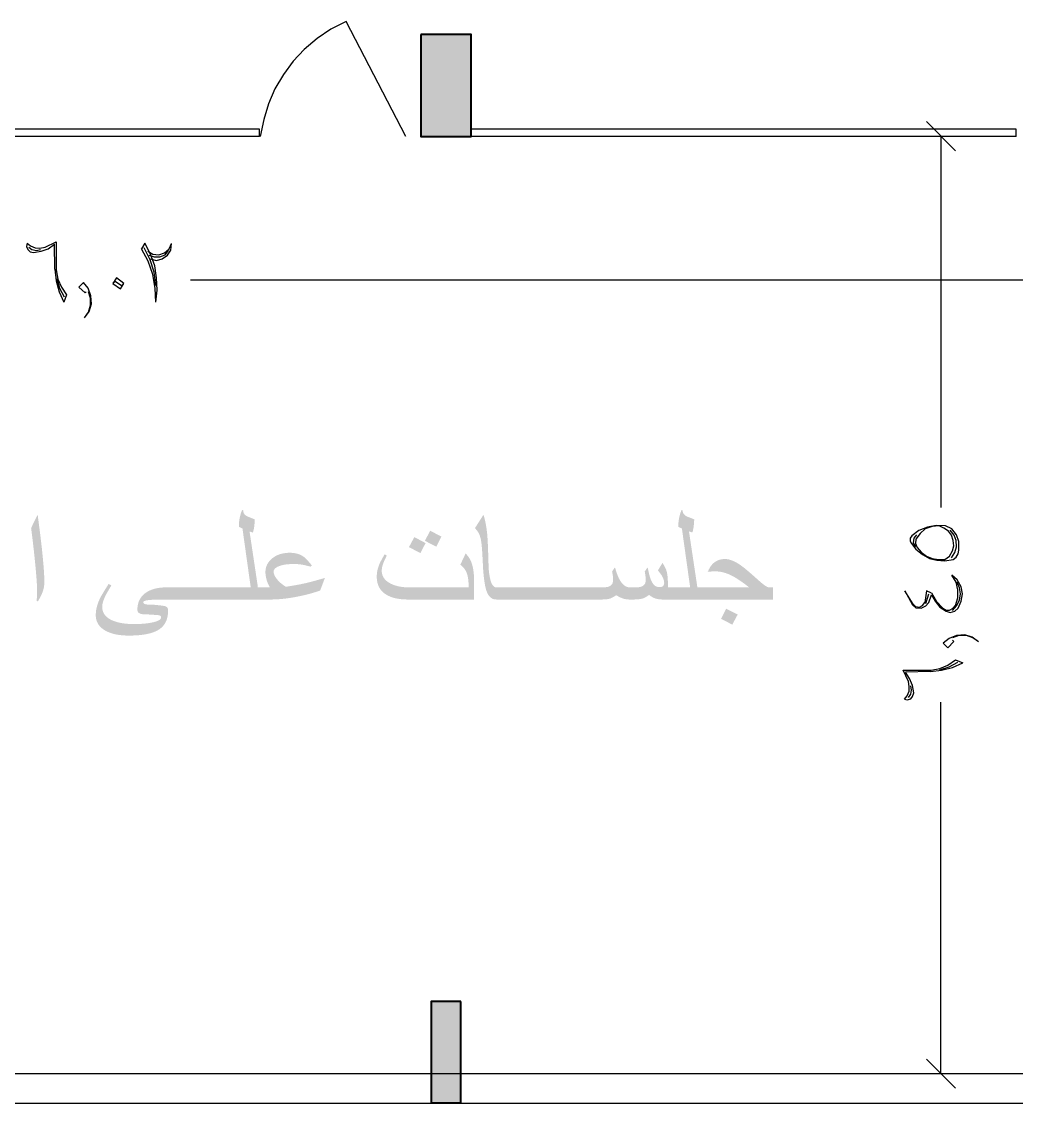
# Model space of a CAD drawing. Header units: metres. Extents: x -24.2 to 51.5, y -28.6 to 30.1.
# Drawn here: x 37.58 to 44.42, y -0.2 to 7.24 of the extents above; entities that cross this region are included whole.
import ezdxf

# ---------------------------------------------------------------- set-up
doc = ezdxf.new("R2010")
doc.units = ezdxf.units.M
for name, color, linetype in [('UF-BLACK', 250, 'Continuous'), ('UF-CYAN', 4, 'Continuous'), ('UF-DIMS', 250, 'Continuous'), ('UF-RED', 1, 'Continuous'), ('UF-SOLID-BLACK', 250, 'Continuous'), ('UF-TEXT-PDF', 6, 'Continuous')]:
    doc.layers.add(name, color=color, linetype=linetype)

msp = doc.modelspace()

# ---------------------------------------------------------------- hatches: boundary and pattern name
at = {"layer": 'UF-SOLID-BLACK', "true_color": 0x000000}
h = msp.add_hatch(color=250, dxfattribs=at)
h.dxf.hatch_style = 1
h.paths.add_polyline_path([(40.3246, 6.4486), (40.3246, 7.1543), (40.6755, 7.1543), (40.6755, 6.4486)])
h = msp.add_hatch(color=250, dxfattribs=at)
h.dxf.hatch_style = 1
h.paths.add_polyline_path([(40.3964, -0.1977), (40.3964, 0.504), (40.6037, 0.504), (40.6037, -0.1977)])
at = {"layer": 'UF-TEXT-PDF', "true_color": 0xff00ff}
for points in [[(39.203, 3.2636), (38.9674, 3.2636), (38.9674, 3.3466), (39.1549, 3.3466), (39.0981, 3.7518), (39.0733, 3.7636), (39.0734, 3.7728), (39.0738, 3.7819), (39.0744, 3.7909), (39.0752, 3.7997), (39.0762, 3.8083), (39.0775, 3.8167), (39.079, 3.825), (39.0811, 3.8345), (39.0835, 3.844), (39.0862, 3.8533), (39.0892, 3.8625), (39.0925, 3.8717), (39.0962, 3.8808), (39.1034, 3.8755), (39.1042, 3.8667), (39.1068, 3.8586), (39.1111, 3.8513), (39.1171, 3.8448), (39.1249, 3.839), (39.1344, 3.834), (39.1423, 3.8308), (39.1503, 3.8277), (39.1583, 3.8245), (39.1664, 3.8213), (39.1744, 3.8181), (39.1825, 3.8149), (39.1824, 3.807), (39.1821, 3.7988), (39.1816, 3.7905), (39.1808, 3.782), (39.1799, 3.7733), (39.1787, 3.7644), (39.1771, 3.7542), (39.1754, 3.7451), (39.1736, 3.7371), (39.1717, 3.7301), (39.1697, 3.7243), (39.1468, 3.732), (39.203, 3.3571)], [(42.2248, 3.2636), (41.9892, 3.2636), (41.9892, 3.3466), (42.1766, 3.3466), (42.1198, 3.7518), (42.095, 3.7636), (42.0952, 3.7728), (42.0955, 3.7819), (42.0961, 3.7909), (42.0969, 3.7997), (42.098, 3.8083), (42.0993, 3.8167), (42.1008, 3.825), (42.1028, 3.8345), (42.1052, 3.844), (42.1079, 3.8533), (42.1109, 3.8625), (42.1143, 3.8717), (42.1179, 3.8808), (42.1251, 3.8755), (42.126, 3.8667), (42.1285, 3.8586), (42.1328, 3.8513), (42.1389, 3.8448), (42.1466, 3.839), (42.1561, 3.834), (42.1641, 3.8308), (42.1721, 3.8277), (42.1801, 3.8245), (42.1881, 3.8213), (42.1962, 3.8181), (42.2043, 3.8149), (42.2042, 3.807), (42.2038, 3.7988), (42.2033, 3.7905), (42.2026, 3.782), (42.2016, 3.7733), (42.2005, 3.7644), (42.1989, 3.7542), (42.1972, 3.7451), (42.1954, 3.7371), (42.1934, 3.7301), (42.1914, 3.7243), (42.1685, 3.732), (42.2248, 3.3571)], [(37.7359, 3.3847), (37.7357, 3.3752), (37.735, 3.3658), (37.734, 3.3564), (37.7325, 3.3472), (37.7305, 3.338), (37.7281, 3.3288), (37.7253, 3.3198), (37.7221, 3.3108), (37.7197, 3.3049), (37.7166, 3.2981), (37.7129, 3.2903), (37.7085, 3.2817), (37.7033, 3.2721), (37.6976, 3.2616), (37.6911, 3.2502), (37.6825, 3.255), (37.6832, 3.2622), (37.6839, 3.2699), (37.6845, 3.2781), (37.6851, 3.2869), (37.6858, 3.2977), (37.6862, 3.3058), (37.6863, 3.3112), (37.6863, 3.3185), (37.6861, 3.3262), (37.6859, 3.3343), (37.6857, 3.3427), (37.6853, 3.3516), (37.6849, 3.3609), (37.6843, 3.3706), (37.6837, 3.3807), (37.6831, 3.3912), (37.6823, 3.4021), (37.6815, 3.4134), (37.6805, 3.4251), (37.6795, 3.4371), (37.6784, 3.4496), (37.6776, 3.459), (37.6767, 3.4684), (37.6759, 3.4779), (37.675, 3.4874), (37.6741, 3.497), (37.6732, 3.5066), (37.6722, 3.5162), (37.6713, 3.5259), (37.6703, 3.5356), (37.6693, 3.5454), (37.6683, 3.5552), (37.6673, 3.565), (37.6662, 3.5749), (37.6652, 3.5849), (37.6641, 3.5949), (37.663, 3.6049), (37.6619, 3.615), (37.6607, 3.6251), (37.6596, 3.6353), (37.6586, 3.6443), (37.6575, 3.6533), (37.6564, 3.6624), (37.6554, 3.6715), (37.6543, 3.6807), (37.6531, 3.6899), (37.652, 3.6991), (37.6508, 3.7083), (37.6497, 3.7175), (37.6485, 3.7268), (37.6473, 3.7361), (37.6461, 3.7455), (37.6448, 3.7549), (37.6481, 3.762), (37.6515, 3.7693), (37.655, 3.7768), (37.6587, 3.7845), (37.6625, 3.7923), (37.6665, 3.8004), (37.6705, 3.8085), (37.6745, 3.8164), (37.6784, 3.8241), (37.6822, 3.8317), (37.686, 3.8392), (37.6896, 3.8464), (37.6906, 3.8395), (37.6916, 3.8322), (37.6927, 3.8246), (37.6937, 3.8167), (37.6948, 3.8085), (37.6959, 3.8), (37.6971, 3.7912), (37.6983, 3.782), (37.6995, 3.7726), (37.7008, 3.7628), (37.7021, 3.7527), (37.7034, 3.7423), (37.7047, 3.7316), (37.7061, 3.7206), (37.7075, 3.7093), (37.709, 3.6976), (37.7102, 3.6872), (37.7115, 3.6769), (37.7127, 3.6667), (37.7139, 3.6566), (37.7151, 3.6466), (37.7162, 3.6367), (37.7173, 3.627), (37.7184, 3.6173), (37.7194, 3.6078), (37.7204, 3.5984), (37.7214, 3.5891), (37.7223, 3.58), (37.7232, 3.5709), (37.7241, 3.562), (37.725, 3.5531), (37.7258, 3.5444), (37.7266, 3.5358), (37.7273, 3.5273), (37.7284, 3.515), (37.7295, 3.503), (37.7304, 3.4914), (37.7313, 3.4803), (37.7321, 3.4695), (37.7328, 3.4592), (37.7335, 3.4493), (37.734, 3.4398), (37.7345, 3.4307), (37.735, 3.422), (37.7353, 3.4137), (37.7356, 3.4059), (37.7358, 3.3984), (37.7359, 3.3914)], [(40.9115, 3.2636), (40.8448, 3.2636), (40.8358, 3.2641), (40.8273, 3.2657), (40.8193, 3.2684), (40.8119, 3.2721), (40.805, 3.277), (40.7986, 3.2828), (40.7928, 3.2898), (40.7886, 3.2959), (40.7847, 3.3026), (40.7811, 3.3101), (40.7777, 3.3183), (40.7746, 3.3271), (40.7717, 3.3367), (40.7691, 3.347), (40.7668, 3.3579), (40.7653, 3.3656), (40.764, 3.3736), (40.7626, 3.3819), (40.7614, 3.3904), (40.7601, 3.3993), (40.759, 3.4084), (40.7579, 3.4179), (40.7568, 3.4276), (40.7558, 3.4376), (40.7549, 3.4479), (40.754, 3.4585), (40.7532, 3.4694), (40.7527, 3.4784), (40.7522, 3.4875), (40.7517, 3.4965), (40.7513, 3.5056), (40.7508, 3.5148), (40.7503, 3.524), (40.7498, 3.5332), (40.7493, 3.5425), (40.7488, 3.5518), (40.7483, 3.5612), (40.7477, 3.5705), (40.7472, 3.58), (40.7465, 3.5922), (40.7458, 3.6038), (40.745, 3.6147), (40.7441, 3.625), (40.7432, 3.6345), (40.7423, 3.6434), (40.7413, 3.6516), (40.7402, 3.6591), (40.7391, 3.666), (40.7374, 3.6755), (40.7354, 3.6843), (40.7332, 3.6926), (40.7309, 3.7003), (40.7283, 3.7074), (40.7255, 3.7139), (40.7218, 3.7213), (40.7176, 3.7285), (40.713, 3.7353), (40.7079, 3.7418), (40.7024, 3.748), (40.6964, 3.7539), (40.7551, 3.8464), (40.7577, 3.8381), (40.7602, 3.8296), (40.7626, 3.8209), (40.7648, 3.8119), (40.767, 3.8027), (40.769, 3.7933), (40.771, 3.7837), (40.7728, 3.7738), (40.7745, 3.7637), (40.7761, 3.7533), (40.7776, 3.7427), (40.7789, 3.732), (40.7802, 3.7209), (40.7813, 3.7097), (40.7817, 3.7053), (40.7821, 3.7005), (40.7825, 3.6952), (40.7829, 3.6894), (40.7833, 3.6832), (40.7837, 3.6764), (40.7841, 3.6693), (40.7845, 3.6616), (40.7849, 3.6535), (40.7853, 3.6449), (40.7857, 3.6358), (40.7861, 3.6263), (40.7865, 3.6163), (40.7869, 3.6058), (40.7873, 3.5949), (40.7877, 3.5835), (40.7881, 3.5716), (40.7885, 3.5592), (40.7889, 3.5464), (40.7893, 3.5331), (40.7897, 3.5193), (40.7901, 3.5051), (40.7905, 3.4904), (40.7909, 3.4752), (40.7924, 3.4615), (40.7939, 3.4487), (40.7956, 3.4366), (40.7974, 3.4255), (40.7994, 3.4151), (40.8014, 3.4057), (40.8035, 3.397), (40.8057, 3.3892), (40.808, 3.3823), (40.8105, 3.3762), (40.813, 3.371), (40.8157, 3.3666), (40.8225, 3.3578), (40.8296, 3.3516), (40.837, 3.3478), (40.8448, 3.3466), (40.9115, 3.3466)], [(40.466, 3.6965), (40.4307, 3.627), (40.3525, 3.6673), (40.3888, 3.7367)], [(40.3573, 3.6516), (40.3215, 3.5831), (40.2428, 3.6239), (40.28, 3.6928)], [(39.6652, 3.4124), (39.6323, 3.3256), (39.6243, 3.3227), (39.6161, 3.3199), (39.6077, 3.3171), (39.5992, 3.3143), (39.5906, 3.3117), (39.5818, 3.309), (39.5729, 3.3064), (39.5638, 3.3039), (39.5547, 3.3014), (39.5453, 3.299), (39.5359, 3.2966), (39.5262, 3.2943), (39.5165, 3.292), (39.5066, 3.2898), (39.4966, 3.2877), (39.4864, 3.2855), (39.4761, 3.2835), (39.4656, 3.2815), (39.4552, 3.2795), (39.4448, 3.2777), (39.4345, 3.276), (39.4243, 3.2744), (39.4142, 3.2729), (39.4042, 3.2715), (39.3943, 3.2703), (39.3845, 3.2691), (39.3747, 3.2681), (39.3651, 3.2671), (39.3555, 3.2663), (39.3461, 3.2656), (39.3367, 3.265), (39.3275, 3.2645), (39.3183, 3.2641), (39.3092, 3.2638), (39.3002, 3.2636), (39.2913, 3.2636), (39.1726, 3.2636), (39.1726, 3.3466), (39.287, 3.3466), (39.2826, 3.3542), (39.2784, 3.3622), (39.2745, 3.3705), (39.2709, 3.3791), (39.2676, 3.3881), (39.2646, 3.3974), (39.262, 3.4068), (39.2598, 3.4161), (39.2582, 3.4253), (39.257, 3.4345), (39.2563, 3.4435), (39.256, 3.4525), (39.2563, 3.4617), (39.2573, 3.4707), (39.259, 3.4795), (39.2612, 3.488), (39.2642, 3.4962), (39.2678, 3.5042), (39.272, 3.512), (39.2769, 3.5194), (39.2824, 3.5267), (39.2886, 3.5337), (39.2955, 3.5404), (39.303, 3.5469), (39.3098, 3.5522), (39.317, 3.557), (39.3244, 3.5615), (39.332, 3.5656), (39.34, 3.5693), (39.3482, 3.5726), (39.3567, 3.5755), (39.3655, 3.578), (39.3745, 3.5802), (39.3839, 3.5819), (39.3935, 3.5833), (39.4033, 3.5843), (39.4135, 3.5849), (39.4239, 3.5851), (39.4344, 3.5848), (39.4446, 3.5841), (39.4544, 3.5829), (39.4639, 3.5813), (39.473, 3.5791), (39.4818, 3.5765), (39.4903, 3.5735), (39.4984, 3.5699), (39.5062, 3.5659), (39.5136, 3.5614), (39.5207, 3.5564), (39.5246, 3.5534), (39.529, 3.5494), (39.534, 3.5446), (39.5396, 3.539), (39.5457, 3.5324), (39.5523, 3.5251), (39.5595, 3.5168), (39.5673, 3.5077), (39.5756, 3.4978), (39.5665, 3.4897), (39.5573, 3.4922), (39.5483, 3.4945), (39.5395, 3.4966), (39.5311, 3.4985), (39.5229, 3.5003), (39.515, 3.5019), (39.5074, 3.5033), (39.4986, 3.5046), (39.4897, 3.5058), (39.4807, 3.5067), (39.4716, 3.5073), (39.4623, 3.5077), (39.453, 3.5078), (39.4413, 3.5077), (39.43, 3.5073), (39.4192, 3.5067), (39.4089, 3.5059), (39.399, 3.5048), (39.3896, 3.5035), (39.3807, 3.5019), (39.3723, 3.5001), (39.3643, 3.498), (39.3568, 3.4958), (39.3497, 3.4932), (39.3398, 3.4889), (39.3314, 3.4842), (39.3245, 3.4791), (39.3192, 3.4736), (39.3154, 3.4677), (39.3131, 3.4615), (39.3123, 3.4548), (39.313, 3.4469), (39.3149, 3.4387), (39.3182, 3.4301), (39.3228, 3.4212), (39.3287, 3.4121), (39.3359, 3.4026), (39.3413, 3.3963), (39.3471, 3.3901), (39.3532, 3.3841), (39.3596, 3.3782), (39.3663, 3.3725), (39.3734, 3.367), (39.3809, 3.3616), (39.3886, 3.3564), (39.3967, 3.3513), (39.4078, 3.353), (39.4185, 3.3547), (39.429, 3.3564), (39.4391, 3.3581), (39.449, 3.3598), (39.4586, 3.3614), (39.4679, 3.3631), (39.4769, 3.3647), (39.4857, 3.3664), (39.4941, 3.368), (39.5023, 3.3696), (39.5101, 3.3713), (39.5177, 3.3729), (39.525, 3.3745), (39.5319, 3.376), (39.5391, 3.3777), (39.5467, 3.3796), (39.5546, 3.3816), (39.5629, 3.3837), (39.5715, 3.3859), (39.5805, 3.3883), (39.5898, 3.3908), (39.5995, 3.3935), (39.6096, 3.3963), (39.62, 3.3993), (39.6308, 3.4023), (39.6419, 3.4055), (39.6534, 3.4089)], [(40.6907, 3.2636), (40.2357, 3.2636), (40.2244, 3.2637), (40.2133, 3.2641), (40.2026, 3.2647), (40.1922, 3.2656), (40.1821, 3.2667), (40.1722, 3.2681), (40.1626, 3.2697), (40.1534, 3.2716), (40.1444, 3.2737), (40.1357, 3.276), (40.1273, 3.2787), (40.1192, 3.2815), (40.1114, 3.2846), (40.1039, 3.288), (40.0966, 3.2916), (40.0897, 3.2955), (40.0814, 3.3007), (40.0737, 3.3062), (40.0665, 3.3121), (40.0599, 3.3183), (40.0537, 3.3249), (40.0481, 3.3319), (40.0431, 3.3392), (40.0386, 3.3468), (40.0346, 3.3548), (40.0311, 3.3632), (40.0282, 3.3719), (40.0258, 3.3809), (40.0239, 3.3904), (40.0226, 3.4001), (40.0218, 3.4103), (40.0215, 3.4207), (40.0217, 3.4296), (40.0223, 3.4385), (40.0233, 3.4475), (40.0247, 3.4565), (40.0265, 3.4655), (40.0287, 3.4746), (40.0313, 3.4837), (40.0343, 3.4928), (40.0377, 3.502), (40.0415, 3.5112), (40.0436, 3.5159), (40.0464, 3.5214), (40.0497, 3.5279), (40.0537, 3.5354), (40.0583, 3.5438), (40.0635, 3.5531), (40.0694, 3.5634), (40.0759, 3.5746), (40.0902, 3.5655), (40.086, 3.5567), (40.0819, 3.548), (40.0778, 3.5392), (40.0737, 3.5305), (40.0697, 3.5217), (40.066, 3.5122), (40.0629, 3.503), (40.0604, 3.4941), (40.0584, 3.4854), (40.057, 3.4771), (40.0561, 3.469), (40.0558, 3.4613), (40.0563, 3.4521), (40.0575, 3.4432), (40.0595, 3.4348), (40.0624, 3.4266), (40.0661, 3.4188), (40.0706, 3.4114), (40.076, 3.4043), (40.0821, 3.3976), (40.0891, 3.3912), (40.0969, 3.3852), (40.1055, 3.3795), (40.115, 3.3742), (40.1227, 3.3704), (40.1307, 3.3669), (40.139, 3.3636), (40.1475, 3.3607), (40.1564, 3.358), (40.1655, 3.3556), (40.175, 3.3535), (40.1847, 3.3516), (40.1947, 3.3501), (40.205, 3.3488), (40.2156, 3.3478), (40.2264, 3.3471), (40.2376, 3.3467), (40.249, 3.3466), (40.653, 3.3466), (40.653, 3.3594), (40.6528, 3.3709), (40.6524, 3.382), (40.6516, 3.3926), (40.6505, 3.4027), (40.649, 3.4123), (40.6473, 3.4214), (40.6452, 3.4301), (40.6428, 3.4382), (40.6401, 3.4459), (40.6366, 3.4541), (40.6325, 3.462), (40.6279, 3.4696), (40.6227, 3.4769), (40.6169, 3.4839), (40.6106, 3.4906), (40.6037, 3.4969), (40.5962, 3.503), (40.633, 3.5812), (40.6407, 3.5715), (40.6471, 3.5634), (40.6521, 3.5568), (40.6559, 3.5518), (40.6582, 3.5484), (40.6619, 3.5419), (40.6654, 3.5352), (40.6687, 3.528), (40.6717, 3.5206), (40.6745, 3.5128), (40.6771, 3.5047), (40.6795, 3.4962), (40.6816, 3.4874), (40.6835, 3.4783), (40.6852, 3.4688), (40.6866, 3.459), (40.6879, 3.4489), (40.6889, 3.4384), (40.6897, 3.4276), (40.6902, 3.4164), (40.6906, 3.4049), (40.6907, 3.3931)], [(42.0233, 3.2636), (41.9866, 3.2636), (41.9766, 3.2638), (41.9672, 3.2645), (41.9582, 3.2657), (41.9497, 3.2673), (41.9417, 3.2694), (41.9341, 3.2719), (41.9255, 3.2755), (41.9172, 3.2797), (41.9092, 3.2844), (41.9014, 3.2897), (41.894, 3.2955), (41.8853, 3.289), (41.877, 3.2833), (41.8692, 3.2787), (41.8618, 3.2749), (41.8549, 3.2722), (41.8476, 3.2699), (41.8396, 3.268), (41.8308, 3.2664), (41.8212, 3.2652), (41.8109, 3.2643), (41.7999, 3.2638), (41.7882, 3.2636), (41.7572, 3.2636), (41.7489, 3.2638), (41.7406, 3.2646), (41.7324, 3.266), (41.7241, 3.2678), (41.7158, 3.2702), (41.7076, 3.2731), (41.7008, 3.2759), (41.6934, 3.2794), (41.6853, 3.2835), (41.6767, 3.2882), (41.6675, 3.2936), (41.6585, 3.2872), (41.6498, 3.2816), (41.6414, 3.2769), (41.6333, 3.273), (41.6255, 3.27), (41.6196, 3.2683), (41.6127, 3.2669), (41.6048, 3.2657), (41.5959, 3.2648), (41.5861, 3.2641), (41.5753, 3.2637), (41.5635, 3.2636), (41.4715, 3.2636), (41.4715, 3.3466), (41.5635, 3.3466), (41.5758, 3.3468), (41.5868, 3.3473), (41.5967, 3.3483), (41.6053, 3.3496), (41.6127, 3.3512), (41.6188, 3.3533), (41.6273, 3.3576), (41.6342, 3.3631), (41.6396, 3.3698), (41.6434, 3.3777), (41.6457, 3.3869), (41.6465, 3.3973), (41.6463, 3.4066), (41.6459, 3.4158), (41.6451, 3.4251), (41.6442, 3.4322), (41.643, 3.4398), (41.6416, 3.4478), (41.6398, 3.4562), (41.6594, 3.4849), (41.6631, 3.4728), (41.6666, 3.4617), (41.6699, 3.4515), (41.6731, 3.4424), (41.676, 3.4342), (41.6788, 3.427), (41.6813, 3.4208), (41.6857, 3.4111), (41.6903, 3.4022), (41.6949, 3.394), (41.6997, 3.3865), (41.7046, 3.3796), (41.7096, 3.3735), (41.7147, 3.3681), (41.7223, 3.3615), (41.7303, 3.3561), (41.7388, 3.352), (41.7478, 3.349), (41.7572, 3.3472), (41.7672, 3.3466), (41.7991, 3.3466), (41.8105, 3.3469), (41.8209, 3.3478), (41.8302, 3.3493), (41.8386, 3.3515), (41.8458, 3.3542), (41.8521, 3.3576), (41.8589, 3.3632), (41.8643, 3.3699), (41.8681, 3.3779), (41.8704, 3.387), (41.8711, 3.3973), (41.8709, 3.4071), (41.8703, 3.4167), (41.8692, 3.426), (41.8682, 3.4331), (41.867, 3.4405), (41.8656, 3.4482), (41.864, 3.4562), (41.884, 3.4849), (41.894, 3.4401), (41.897, 3.4287), (41.9, 3.4181), (41.9033, 3.4084), (41.9066, 3.3994), (41.9101, 3.3912), (41.9138, 3.3839), (41.9175, 3.3773), (41.9215, 3.3716), (41.9255, 3.3666), (41.9312, 3.3611), (41.9376, 3.3565), (41.9446, 3.353), (41.9522, 3.3505), (41.9605, 3.349), (41.9694, 3.3485), (41.9774, 3.3494), (41.9843, 3.352), (41.9901, 3.3564), (41.9945, 3.3621), (41.9971, 3.3689), (41.998, 3.3766), (41.9976, 3.3843), (41.9964, 3.3921), (41.9944, 3.4), (41.9916, 3.4081), (41.988, 3.4162), (41.9837, 3.4245), (41.9785, 3.4329), (41.9758, 3.4366), (41.971, 3.443), (41.9641, 3.4521), (41.9551, 3.4639), (41.9861, 3.5154), (41.9923, 3.5058), (41.9978, 3.4966), (42.0025, 3.4879), (42.0067, 3.4796), (42.0101, 3.4718), (42.0128, 3.4644), (42.015, 3.4569), (42.0169, 3.4489), (42.0186, 3.4404), (42.0201, 3.4313), (42.0212, 3.4217), (42.0221, 3.4116), (42.0228, 3.4009), (42.0232, 3.3898), (42.0233, 3.3781)], [(42.7452, 3.2636), (42.1943, 3.2636), (42.1943, 3.3466), (42.583, 3.3466), (42.5743, 3.3533), (42.5658, 3.3598), (42.5576, 3.366), (42.5497, 3.3719), (42.5419, 3.3775), (42.5345, 3.3829), (42.5273, 3.3879), (42.5203, 3.3928), (42.5136, 3.3973), (42.5072, 3.4015), (42.501, 3.4055), (42.4918, 3.4112), (42.4829, 3.4165), (42.4741, 3.4215), (42.4655, 3.4261), (42.4571, 3.4303), (42.4488, 3.4342), (42.4408, 3.4378), (42.4329, 3.441), (42.4251, 3.4438), (42.4165, 3.4466), (42.4079, 3.4491), (42.3993, 3.4513), (42.3906, 3.4531), (42.3819, 3.4546), (42.3732, 3.4557), (42.3645, 3.4566), (42.3557, 3.4571), (42.3469, 3.4572), (42.3372, 3.4571), (42.3274, 3.4567), (42.3176, 3.456), (42.3077, 3.4551), (42.2978, 3.4539), (42.3019, 3.4637), (42.3064, 3.473), (42.3112, 3.4817), (42.3164, 3.4899), (42.3219, 3.4975), (42.3278, 3.5045), (42.334, 3.5109), (42.3407, 3.5169), (42.3477, 3.5222), (42.355, 3.5268), (42.3627, 3.5309), (42.3708, 3.5343), (42.3791, 3.5371), (42.3879, 3.5393), (42.3969, 3.5409), (42.4063, 3.5418), (42.4161, 3.5421), (42.4237, 3.5418), (42.4315, 3.541), (42.4395, 3.5396), (42.4477, 3.5376), (42.4561, 3.535), (42.4647, 3.5319), (42.4736, 3.5282), (42.4826, 3.524), (42.4919, 3.5192), (42.5014, 3.5138), (42.511, 3.5078), (42.5209, 3.5013), (42.531, 3.4942), (42.5356, 3.4908), (42.5405, 3.487), (42.5458, 3.4829), (42.5515, 3.4783), (42.5576, 3.4734), (42.564, 3.4681), (42.5708, 3.4624), (42.5779, 3.4564), (42.5855, 3.4499), (42.5933, 3.4431), (42.6016, 3.4359), (42.6102, 3.4282), (42.6192, 3.4203), (42.6286, 3.4119), (42.6383, 3.4031), (42.6495, 3.3932), (42.6599, 3.3842), (42.6696, 3.3761), (42.6786, 3.369), (42.6868, 3.3629), (42.6942, 3.3577), (42.7009, 3.3535), (42.7069, 3.3502), (42.7121, 3.3479), (42.7166, 3.3466), (42.7452, 3.3466)], [(38.6469, 3.2636), (38.5634, 3.2636), (38.5514, 3.2636), (38.54, 3.2635), (38.529, 3.2633), (38.5185, 3.2632), (38.5086, 3.2629), (38.4991, 3.2626), (38.4902, 3.2623), (38.4817, 3.2619), (38.4738, 3.2614), (38.4664, 3.2609), (38.4594, 3.2603), (38.453, 3.2597), (38.4397, 3.2579), (38.4294, 3.2554), (38.422, 3.2523), (38.4175, 3.2486), (38.4161, 3.2442), (38.4173, 3.2394), (38.421, 3.2354), (38.4271, 3.2323), (38.4358, 3.2301), (38.4469, 3.2287), (38.4604, 3.2283), (38.4697, 3.2282), (38.4779, 3.228), (38.4852, 3.2278), (38.4914, 3.2273), (38.496, 3.2269), (38.5021, 3.2263), (38.5097, 3.2255), (38.5188, 3.2246), (38.5294, 3.2234), (38.5415, 3.2221), (38.5521, 3.2206), (38.5608, 3.2188), (38.5678, 3.217), (38.573, 3.2149), (38.579, 3.2107), (38.5834, 3.2051), (38.5859, 3.1982), (38.5868, 3.19), (38.5866, 3.1791), (38.5859, 3.1685), (38.5847, 3.1582), (38.5831, 3.1484), (38.5811, 3.1389), (38.5786, 3.1299), (38.5756, 3.1212), (38.5721, 3.1128), (38.5682, 3.1049), (38.5639, 3.0974), (38.5591, 3.0902), (38.5538, 3.0834), (38.5481, 3.077), (38.5419, 3.0709), (38.5352, 3.0653), (38.5281, 3.06), (38.5224, 3.0562), (38.5164, 3.0526), (38.51, 3.0492), (38.5034, 3.0459), (38.4964, 3.0428), (38.4891, 3.0399), (38.4815, 3.0371), (38.4736, 3.0345), (38.4653, 3.032), (38.4568, 3.0298), (38.4479, 3.0277), (38.4387, 3.0257), (38.4292, 3.024), (38.4194, 3.0224), (38.4093, 3.0209), (38.3988, 3.0197), (38.3881, 3.0186), (38.377, 3.0177), (38.3656, 3.0169), (38.3539, 3.0163), (38.3419, 3.0159), (38.3295, 3.0156), (38.3168, 3.0156), (38.3056, 3.0157), (38.2946, 3.016), (38.2838, 3.0165), (38.2733, 3.0173), (38.2631, 3.0183), (38.2531, 3.0194), (38.2434, 3.0208), (38.234, 3.0225), (38.2248, 3.0243), (38.2159, 3.0263), (38.2072, 3.0286), (38.1988, 3.0311), (38.1906, 3.0338), (38.1827, 3.0367), (38.1751, 3.0398), (38.1677, 3.0431), (38.1606, 3.0467), (38.1537, 3.0505), (38.1449, 3.056), (38.1366, 3.0618), (38.1291, 3.0679), (38.1222, 3.0744), (38.116, 3.0811), (38.1104, 3.0882), (38.1054, 3.0957), (38.1012, 3.1034), (38.0976, 3.1115), (38.0946, 3.1199), (38.0923, 3.1286), (38.0907, 3.1376), (38.0897, 3.147), (38.0893, 3.1566), (38.0895, 3.1652), (38.0901, 3.1739), (38.091, 3.1826), (38.0922, 3.1914), (38.0939, 3.2003), (38.0958, 3.2093), (38.0982, 3.2183), (38.1009, 3.2275), (38.104, 3.2367), (38.1074, 3.246), (38.1112, 3.2553), (38.1154, 3.2648), (38.1199, 3.2743), (38.1219, 3.2784), (38.1245, 3.2832), (38.1276, 3.2887), (38.1312, 3.295), (38.1352, 3.3019), (38.1398, 3.3096), (38.1448, 3.3179), (38.1504, 3.327), (38.1564, 3.3368), (38.163, 3.3473), (38.17, 3.3585), (38.1776, 3.3704), (38.1967, 3.3609), (38.1921, 3.3531), (38.1876, 3.3454), (38.1831, 3.3377), (38.1787, 3.3299), (38.1742, 3.3222), (38.1697, 3.3146), (38.1653, 3.3069), (38.1609, 3.2993), (38.1557, 3.2889), (38.1511, 3.279), (38.147, 3.2694), (38.1435, 3.2603), (38.1405, 3.2515), (38.138, 3.2431), (38.1361, 3.235), (38.1348, 3.2274), (38.134, 3.2201), (38.1337, 3.2132), (38.1341, 3.2044), (38.1351, 3.1958), (38.1369, 3.1876), (38.1395, 3.1797), (38.1427, 3.1722), (38.1467, 3.165), (38.1514, 3.1581), (38.1568, 3.1516), (38.163, 3.1454), (38.1698, 3.1395), (38.1774, 3.134), (38.1857, 3.1288), (38.1947, 3.1239), (38.2017, 3.1206), (38.209, 3.1174), (38.2166, 3.1145), (38.2245, 3.1118), (38.2327, 3.1093), (38.2412, 3.1069), (38.25, 3.1048), (38.2591, 3.1029), (38.2685, 3.1012), (38.2782, 3.0997), (38.2882, 3.0984), (38.2985, 3.0973), (38.3091, 3.0964), (38.32, 3.0956), (38.3312, 3.0951), (38.3427, 3.0948), (38.3545, 3.0947), (38.3649, 3.0948), (38.3751, 3.095), (38.3851, 3.0953), (38.395, 3.0957), (38.4046, 3.0963), (38.414, 3.097), (38.4233, 3.0978), (38.4323, 3.0987), (38.4412, 3.0998), (38.4499, 3.1009), (38.4583, 3.1023), (38.4666, 3.1037), (38.4747, 3.1052), (38.4881, 3.1082), (38.5, 3.1114), (38.5102, 3.1149), (38.5189, 3.1186), (38.526, 3.1225), (38.5315, 3.1266), (38.5355, 3.131), (38.5378, 3.1357), (38.5386, 3.1405), (38.5378, 3.1455), (38.5355, 3.1495), (38.5315, 3.1527), (38.5257, 3.1549), (38.5177, 3.1563), (38.5076, 3.1567), (38.5019, 3.1573), (38.495, 3.1579), (38.4869, 3.1585), (38.4777, 3.1592), (38.4673, 3.1598), (38.4548, 3.1606), (38.4446, 3.1611), (38.4368, 3.1614), (38.4313, 3.1615), (38.42, 3.1618), (38.41, 3.1628), (38.4014, 3.1644), (38.3942, 3.1666), (38.3884, 3.1694), (38.3812, 3.1755), (38.3769, 3.1834), (38.3755, 3.1931), (38.3758, 3.2037), (38.3767, 3.2139), (38.3781, 3.2238), (38.3801, 3.2334), (38.3827, 3.2425), (38.3859, 3.2514), (38.3896, 3.2598), (38.3939, 3.2679), (38.3988, 3.2757), (38.4043, 3.2831), (38.4103, 3.2901), (38.4163, 3.2961), (38.4226, 3.3018), (38.4293, 3.3071), (38.4364, 3.3121), (38.4438, 3.3168), (38.4517, 3.3212), (38.46, 3.3253), (38.4686, 3.329), (38.4777, 3.3325), (38.4871, 3.3356), (38.4962, 3.3382), (38.5055, 3.3404), (38.5148, 3.3423), (38.5243, 3.3438), (38.5339, 3.345), (38.5436, 3.3459), (38.5535, 3.3464), (38.5634, 3.3466), (38.6469, 3.3466)], [(38.7681, 3.2636), (38.6126, 3.2636), (38.6126, 3.3466), (38.7681, 3.3466)], [(38.895, 3.2636), (38.7396, 3.2636), (38.7396, 3.3466), (38.895, 3.3466)], [(39.0025, 3.2636), (38.847, 3.2636), (38.847, 3.3466), (39.0025, 3.3466)], [(41.0369, 3.2636), (40.8815, 3.2636), (40.8815, 3.3466), (41.0369, 3.3466)], [(41.1639, 3.2636), (41.0084, 3.2636), (41.0084, 3.3466), (41.1639, 3.3466)], [(41.2811, 3.2636), (41.1257, 3.2636), (41.1257, 3.3466), (41.2811, 3.3466)], [(41.4081, 3.2636), (41.2526, 3.2636), (41.2526, 3.3466), (41.4081, 3.3466)], [(41.5058, 3.2636), (41.3503, 3.2636), (41.3503, 3.3466), (41.5058, 3.3466)], [(42.5034, 3.1601), (42.4662, 3.0909), (42.3889, 3.131), (42.4242, 3.2006)]]:
    msp.add_hatch(color=6, dxfattribs=at).paths.add_polyline_path(points)

# ---------------------------------------------------------------- linework, layer by layer
at = {"layer": 'UF-BLACK', "lineweight": 25, "true_color": 0x000000}
for points in [[(37.6175, 5.715), (37.6414, 5.6951), (37.6733, 5.6831), (37.7052, 5.6791), (37.7411, 5.6871), (37.8168, 5.723), (37.8168, 5.5316), (37.8288, 5.4678), (37.8527, 5.412), (37.8886, 5.3602), (37.8686, 5.3083)], [(38.5026, 5.3083), (38.5105, 5.3921), (38.5066, 5.4758), (38.4946, 5.5595), (38.4667, 5.6393), (38.4268, 5.715), (38.4029, 5.6751)], [(43.6498, 2.5773), (43.6697, 2.6012), (43.6817, 2.6331), (43.6817, 2.665), (43.6777, 2.7008), (43.6418, 2.7766), (43.8332, 2.7766), (43.893, 2.7886), (43.9488, 2.8125), (44.0006, 2.8484), (44.0525, 2.8284)]]:
    msp.add_lwpolyline(points, dxfattribs=at)
at = {"layer": 'UF-CYAN', "lineweight": 25, "true_color": 0x00ffff}
for p, q in [((40.221, 6.4486), (39.8103, 7.238)), ((39.2162, 6.4486), (39.2162, 6.5004)), ((44.4193, 6.4486), (44.4193, 6.5004)), ((51.5001, 0.0017), (35.2612, 0.0017)), ((51.5001, -0.2017), (35.2612, -0.2017))]:
    msp.add_line(p, q, dxfattribs=at)
for points in [[(39.8103, 7.238), (39.7066, 7.1862), (39.611, 7.1224), (39.5232, 7.0467), (39.4475, 6.9669), (39.3797, 6.8752), (39.3199, 6.7755), (39.276, 6.6719), (39.2442, 6.5642), (39.2202, 6.4486)], [(39.2162, 6.4486), (35.4725, 6.4486), (35.4725, 6.5004), (39.2123, 6.5004)], [(44.4193, 6.4486), (40.6715, 6.4486), (40.6715, 6.5004), (44.4153, 6.5004)]]:
    msp.add_lwpolyline(points, dxfattribs=at)
at = {"layer": 'UF-DIMS', "lineweight": 25, "true_color": 0x000000}
for p, q in [((44.0006, 6.3489), (43.8013, 6.5523)), ((43.9009, 6.4486), (43.9009, 3.8969)), ((37.8088, 5.5356), (37.8049, 5.707)), ((51.0177, 5.4598), (38.7418, 5.4598)), ((43.7096, 3.2311), (43.6538, 3.3228)), ((43.7973, 3.2351), (43.8172, 3.3029)), ((43.8292, 2.7686), (43.6577, 2.7646)), ((43.9009, 0.0017), (43.9009, 2.5573)), ((43.8013, 0.1013), (44.0006, -0.098))]:
    msp.add_line(p, q, dxfattribs=at)
for points in [[(37.6175, 5.715), (37.6135, 5.6911), (37.6215, 5.6711), (37.6374, 5.6552), (37.6613, 5.6512)], [(37.6294, 5.6871), (37.6494, 5.6711), (37.6813, 5.6632), (37.7092, 5.6711)], [(37.6613, 5.6512), (37.7132, 5.6592), (37.761, 5.6751), (37.8049, 5.707)], [(38.5026, 5.3083), (38.4986, 5.404), (38.4826, 5.4997), (38.4507, 5.5914), (38.4029, 5.6751)], [(38.5026, 5.424), (38.4906, 5.5157), (38.4627, 5.5994), (38.4228, 5.6831)], [(38.4468, 5.6592), (38.4826, 5.6393), (38.5225, 5.6353), (38.5624, 5.6472), (38.5943, 5.6751), (38.6102, 5.711)], [(38.4547, 5.6313), (38.4906, 5.6193), (38.5305, 5.6193), (38.5664, 5.6353), (38.5903, 5.6632)], [(38.4627, 5.6074), (38.5066, 5.5954), (38.5464, 5.6074), (38.5823, 5.6313), (38.6062, 5.6672), (38.6102, 5.711)], [(37.8088, 5.5356), (37.8168, 5.4559), (37.8368, 5.3801), (37.8686, 5.3083)], [(37.8208, 5.4718), (37.8407, 5.404), (37.8726, 5.3442)], [(38.0241, 5.3801), (38.0162, 5.3721), (37.9723, 5.412), (38.0042, 5.4439)], [(38.0122, 5.2007), (38.0441, 5.2445), (38.06, 5.2964), (38.056, 5.3522), (38.0361, 5.404), (38.0042, 5.4439)], [(38.2833, 5.4359), (38.2315, 5.4758), (38.2075, 5.4359), (38.2594, 5.4), (38.2833, 5.4359), (38.2673, 5.42), (38.2235, 5.4519), (38.2075, 5.4359)], [(38.0122, 5.2007), (38.0401, 5.2406), (38.052, 5.2884), (38.052, 5.3362), (38.0401, 5.3801)], [(43.9727, 3.5501), (43.9966, 3.586), (44.0086, 3.6258), (44.0046, 3.6697), (43.9926, 3.7056), (43.9647, 3.7414)], [(43.7335, 3.7096), (43.7136, 3.6856), (43.7096, 3.6537), (43.7255, 3.6258)], [(43.6538, 3.3228), (43.7056, 3.2271), (43.7295, 3.2072), (43.7654, 3.2032), (43.7973, 3.2192), (43.8172, 3.2431), (43.8372, 3.2949), (43.8611, 3.2511), (43.893, 3.2112), (43.9368, 3.1833), (43.9647, 3.1753), (43.9966, 3.1833), (44.0206, 3.2032), (44.0405, 3.2511), (44.0485, 3.3029), (44.0405, 3.3507), (44.0126, 3.3986), (43.9767, 3.4305)], [(44.0006, 3.2231), (44.0166, 3.275), (44.0166, 3.3308), (44.0046, 3.3826), (43.9767, 3.4305)], [(43.9807, 3.1873), (44.0086, 3.2192), (44.0285, 3.259), (44.0365, 3.3029), (44.0285, 3.3428), (44.0126, 3.3826)], [(43.8372, 3.3069), (43.8013, 3.3228), (43.7893, 3.2431)], [(43.8372, 3.3069), (43.869, 3.2511), (43.9129, 3.2032)], [(43.7096, 3.2311), (43.7255, 3.2152), (43.7534, 3.2112), (43.7734, 3.2231), (43.7893, 3.2431)], [(43.9129, 3.2032), (43.9368, 3.1912), (43.9608, 3.1912), (43.9847, 3.2032), (44.0006, 3.2231)], [(44.1601, 2.972), (44.1162, 3.0039), (44.0644, 3.0198), (44.0086, 3.0158), (43.9568, 2.9959), (43.9169, 2.964)], [(43.9807, 2.9839), (43.9887, 2.9759), (43.9488, 2.9321), (43.9169, 2.964)], [(44.1601, 2.972), (44.1202, 2.9999), (44.0764, 3.0158), (44.0245, 3.0158), (43.9807, 2.9999)], [(43.8292, 2.7686), (43.9049, 2.7766), (43.9807, 2.7965), (44.0525, 2.8284)], [(43.893, 2.7806), (43.9568, 2.8005), (44.0166, 2.8324)], [(43.7136, 2.6211), (43.7056, 2.6729), (43.6856, 2.7208), (43.6577, 2.7646)], [(43.6498, 2.5773), (43.6697, 2.5733), (43.6936, 2.5812), (43.7056, 2.5972), (43.7136, 2.6211)], [(43.6777, 2.5892), (43.6936, 2.6131), (43.6976, 2.641), (43.6936, 2.669)]]:
    msp.add_lwpolyline(points, dxfattribs=at)
for points in [[(43.7016, 3.7016), (43.6896, 3.6856), (43.6896, 3.6657), (43.6976, 3.6497), (43.7295, 3.6099), (43.7734, 3.574), (43.8212, 3.5461), (43.873, 3.5341), (43.9289, 3.5301), (43.9847, 3.5381), (44.0046, 3.5541), (44.0206, 3.578), (44.0245, 3.6019), (44.0245, 3.6617), (44.0086, 3.7096), (43.9767, 3.7494), (43.9328, 3.7694), (43.869, 3.7733), (43.8092, 3.7614), (43.7494, 3.7375)], [(43.7295, 3.6777), (43.7255, 3.6497), (43.7375, 3.6218), (43.7654, 3.5899), (43.8013, 3.562), (43.8411, 3.5461), (43.885, 3.5381), (43.9289, 3.5381), (43.9608, 3.562), (43.9807, 3.5979), (43.9887, 3.6338), (43.9847, 3.6697), (43.9727, 3.7056), (43.9528, 3.7335), (43.9209, 3.7534), (43.889, 3.7694), (43.8411, 3.7654), (43.7933, 3.7494), (43.7574, 3.7175)]]:
    msp.add_lwpolyline(points, close=True, dxfattribs=at)
at = {"layer": 'UF-RED', "lineweight": 40, "true_color": 0xff0000}
for points in [[(40.3246, 7.1503), (40.3246, 6.4486), (40.6715, 6.4486), (40.6715, 7.1503)], [(40.5997, 0.5), (40.3964, 0.5), (40.3964, -0.1977), (40.5997, -0.1977)]]:
    msp.add_lwpolyline(points, close=True, dxfattribs=at)

doc.saveas('drawing.dxf')
